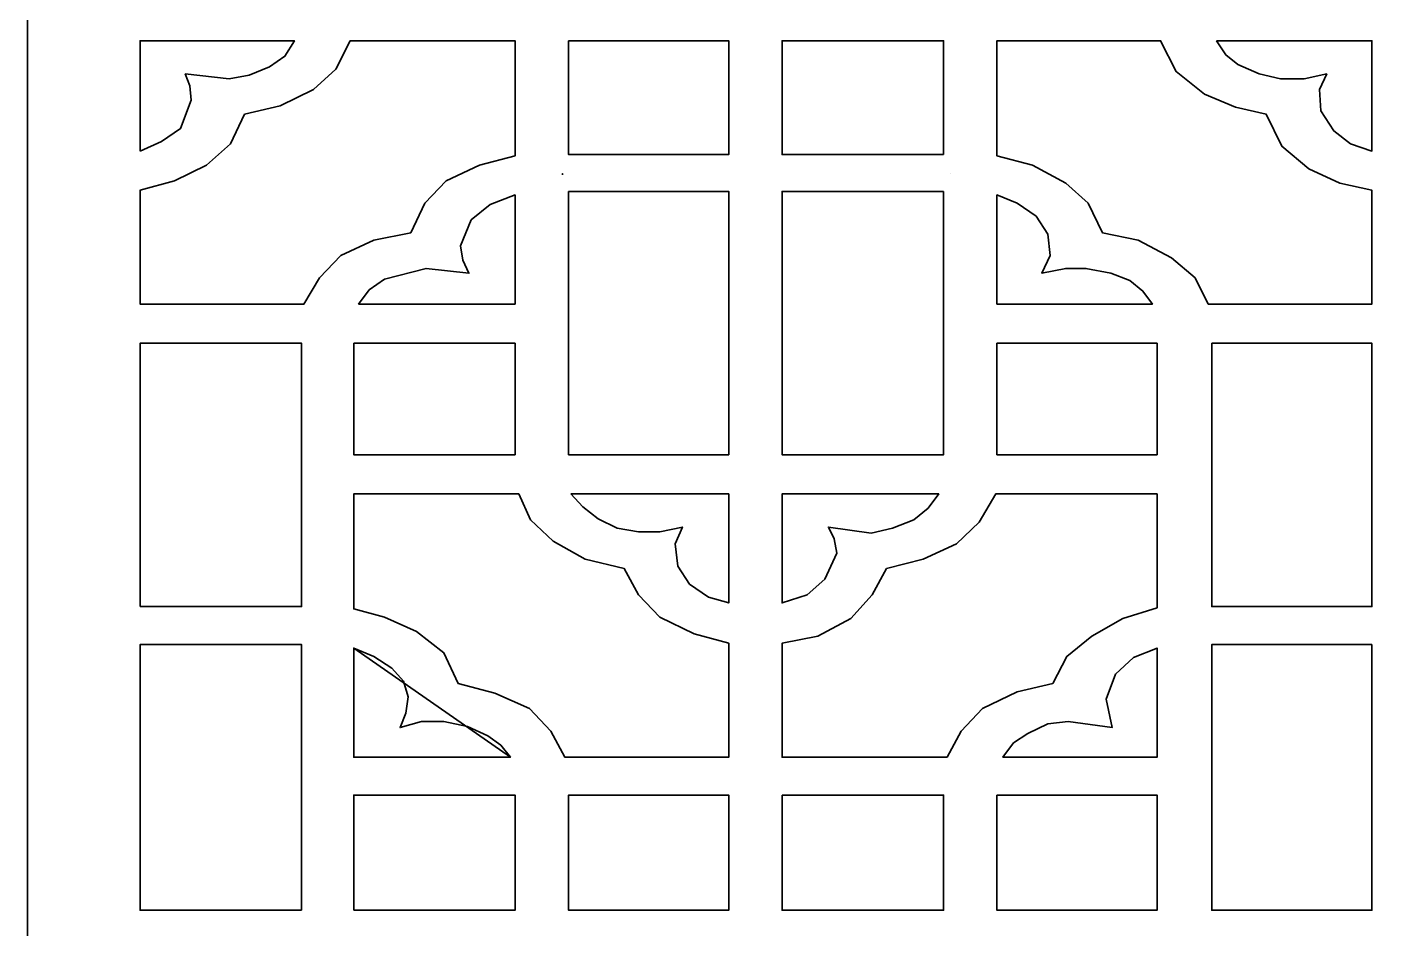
# Model space of a CAD drawing. Header units: centimetres. Extents: x -6.3 to 5.7, y -10.6 to 13.9.
# Drawn here: x -6.25 to -0.29, y 7.89 to 11.81 of the extents above; entities that cross this region are included whole.
import ezdxf

# ---------------------------------------------------------------- set-up
doc = ezdxf.new("R2010")
doc.units = ezdxf.units.CM
doc.header["$MEASUREMENT"] = 0
doc.layers.add('layer 1', color=7, linetype='Continuous')

msp = doc.modelspace()

# ---------------------------------------------------------------- linework, layer by layer
at = {"layer": 'layer 1', "color": 242, "lineweight": 35}
for points, knots in [([(-6.25119, 13.85675), (-6.25119, 13.85675), (5.66844, 13.85675), (5.66844, 13.85675), (5.66844, 13.85675), (5.66844, 13.85675), (5.66844, 1.93196), (5.66844, 1.93196), (5.66844, 1.93196), (5.66844, 1.93196), (-6.25119, 1.93196), (-6.25119, 1.93196), (-6.25119, 1.93196), (-6.25119, 1.93196), (-6.25119, 13.85675), (-6.25119, 13.85675)], [0, 0, 0, 0, 0.2, 0.2, 0.2, 0.2, 0.4, 0.4, 0.4, 0.4, 0.6, 0.6, 0.6, 0.6, 1, 1, 1, 1]), ([(-4.13134, 11.25207), (-4.13134, 11.25207), (-4.28608, 11.21081), (-4.28608, 11.21081), (-4.28608, 11.21081), (-4.28608, 11.21081), (-4.43049, 11.14376), (-4.43049, 11.14376), (-4.43049, 11.14376), (-4.43049, 11.14376), (-4.52333, 11.04576), (-4.52333, 11.04576), (-4.52333, 11.04576), (-4.52333, 11.04576), (-4.58523, 10.91681), (-4.58523, 10.91681), (-4.58523, 10.91681), (-4.58523, 10.91681), (-4.74512, 10.88587), (-4.74512, 10.88587), (-4.74512, 10.88587), (-4.74512, 10.88587), (-4.88954, 10.81882), (-4.88954, 10.81882), (-4.88954, 10.81882), (-4.88954, 10.81882), (-4.98238, 10.72082), (-4.98238, 10.72082), (-4.98238, 10.72082), (-4.98238, 10.72082), (-5.04943, 10.60735), (-5.04943, 10.60735), (-5.04943, 10.60735), (-5.04943, 10.60735), (-5.7612, 10.60735), (-5.7612, 10.60735), (-5.7612, 10.60735), (-5.7612, 10.60735), (-5.7612, 11.1025), (-5.7612, 11.1025), (-5.7612, 11.1025), (-5.7612, 11.1025), (-5.61163, 11.14376), (-5.61163, 11.14376), (-5.61163, 11.14376), (-5.61163, 11.14376), (-5.47237, 11.21081), (-5.47237, 11.21081), (-5.47237, 11.21081), (-5.47237, 11.21081), (-5.36921, 11.30365), (-5.36921, 11.30365), (-5.36921, 11.30365), (-5.36921, 11.30365), (-5.30732, 11.43259), (-5.30732, 11.43259), (-5.30732, 11.43259), (-5.30732, 11.43259), (-5.15258, 11.4687), (-5.15258, 11.4687), (-5.15258, 11.4687), (-5.15258, 11.4687), (-5.00816, 11.54091), (-5.00816, 11.54091), (-5.00816, 11.54091), (-5.00816, 11.54091), (-4.91017, 11.62859), (-4.91017, 11.62859), (-4.91017, 11.62859), (-4.91017, 11.62859), (-4.84827, 11.7524), (-4.84827, 11.7524), (-4.84827, 11.7524), (-4.84827, 11.7524), (-4.13134, 11.7524), (-4.13134, 11.7524), (-4.13134, 11.7524), (-4.13134, 11.7524), (-4.13134, 11.25207), (-4.13134, 11.25207)], [0, 0, 0, 0, 0.047619, 0.047619, 0.047619, 0.047619, 0.0952381, 0.0952381, 0.0952381, 0.0952381, 0.1428571, 0.1428571, 0.1428571, 0.1428571, 0.1904762, 0.1904762, 0.1904762, 0.1904762, 0.2380952, 0.2380952, 0.2380952, 0.2380952, 0.2857143, 0.2857143, 0.2857143, 0.2857143, 0.3333333, 0.3333333, 0.3333333, 0.3333333, 0.3809524, 0.3809524, 0.3809524, 0.3809524, 0.4285714, 0.4285714, 0.4285714, 0.4285714, 0.4761905, 0.4761905, 0.4761905, 0.4761905, 0.5238095, 0.5238095, 0.5238095, 0.5238095, 0.5714286, 0.5714286, 0.5714286, 0.5714286, 0.6190476, 0.6190476, 0.6190476, 0.6190476, 0.6666667, 0.6666667, 0.6666667, 0.6666667, 0.7142857, 0.7142857, 0.7142857, 0.7142857, 0.7619048, 0.7619048, 0.7619048, 0.7619048, 0.8095238, 0.8095238, 0.8095238, 0.8095238, 0.8571429, 0.8571429, 0.8571429, 0.8571429, 0.9047619, 0.9047619, 0.9047619, 0.9047619, 1, 1, 1, 1]), ([(-5.7612, 11.2727), (-5.7612, 11.2727), (-5.7612, 11.7524), (-5.7612, 11.7524), (-5.7612, 11.7524), (-5.7612, 11.7524), (-5.09069, 11.7524), (-5.09069, 11.7524), (-5.09069, 11.7524), (-5.09069, 11.7524), (-5.13195, 11.68532), (-5.13195, 11.68532), (-5.13195, 11.68532), (-5.13195, 11.68532), (-5.199, 11.6389), (-5.199, 11.6389), (-5.199, 11.6389), (-5.199, 11.6389), (-5.28668, 11.6028), (-5.28668, 11.6028), (-5.28668, 11.6028), (-5.28668, 11.6028), (-5.37437, 11.58733), (-5.37437, 11.58733), (-5.37437, 11.58733), (-5.37437, 11.58733), (-5.56521, 11.60796), (-5.56521, 11.60796), (-5.56521, 11.60796), (-5.56521, 11.60796), (-5.54457, 11.55638), (-5.54457, 11.55638), (-5.54457, 11.55638), (-5.54457, 11.55638), (-5.53942, 11.49449), (-5.53942, 11.49449), (-5.53942, 11.49449), (-5.53942, 11.49449), (-5.58584, 11.3707), (-5.58584, 11.3707), (-5.58584, 11.3707), (-5.58584, 11.3707), (-5.66836, 11.31396), (-5.66836, 11.31396), (-5.66836, 11.31396), (-5.66836, 11.31396), (-5.7612, 11.2727), (-5.7612, 11.2727)], [0, 0, 0, 0, 0.0769231, 0.0769231, 0.0769231, 0.0769231, 0.1538462, 0.1538462, 0.1538462, 0.1538462, 0.2307692, 0.2307692, 0.2307692, 0.2307692, 0.3076923, 0.3076923, 0.3076923, 0.3076923, 0.3846154, 0.3846154, 0.3846154, 0.3846154, 0.4615385, 0.4615385, 0.4615385, 0.4615385, 0.5384615, 0.5384615, 0.5384615, 0.5384615, 0.6153846, 0.6153846, 0.6153846, 0.6153846, 0.6923077, 0.6923077, 0.6923077, 0.6923077, 0.7692308, 0.7692308, 0.7692308, 0.7692308, 0.8461538, 0.8461538, 0.8461538, 0.8461538, 1, 1, 1, 1]), ([(-4.13134, 11.7524), (-4.13134, 11.7524), (-4.13134, 11.25207), (-4.13134, 11.25207), (-4.13134, 11.25207), (-4.13134, 11.25207), (-4.13134, 11.7524), (-4.13134, 11.7524)], [0, 0, 0, 0, 0.3333333, 0.3333333, 0.3333333, 0.3333333, 1, 1, 1, 1]), ([(-3.89924, 11.7524), (-3.89924, 11.7524), (-3.20294, 11.7524), (-3.20294, 11.7524), (-3.20294, 11.7524), (-3.20294, 11.7524), (-3.20294, 11.25723), (-3.20294, 11.25723), (-3.20294, 11.25723), (-3.20294, 11.25723), (-3.89924, 11.25723), (-3.89924, 11.25723), (-3.89924, 11.25723), (-3.89924, 11.25723), (-3.89924, 11.7524), (-3.89924, 11.7524)], [0, 0, 0, 0, 0.2, 0.2, 0.2, 0.2, 0.4, 0.4, 0.4, 0.4, 0.6, 0.6, 0.6, 0.6, 1, 1, 1, 1]), ([(-2.26938, 11.25723), (-2.26938, 11.25723), (-2.97084, 11.25723), (-2.97084, 11.25723), (-2.97084, 11.25723), (-2.97084, 11.25723), (-2.97084, 11.7524), (-2.97084, 11.7524), (-2.97084, 11.7524), (-2.97084, 11.7524), (-2.26938, 11.7524), (-2.26938, 11.7524), (-2.26938, 11.7524), (-2.26938, 11.7524), (-2.26938, 11.25723), (-2.26938, 11.25723)], [0, 0, 0, 0, 0.2, 0.2, 0.2, 0.2, 0.4, 0.4, 0.4, 0.4, 0.6, 0.6, 0.6, 0.6, 1, 1, 1, 1]), ([(-1.1192, 10.60735), (-1.1192, 10.60735), (-1.17593, 10.72082), (-1.17593, 10.72082), (-1.17593, 10.72082), (-1.17593, 10.72082), (-1.27909, 10.8085), (-1.27909, 10.8085), (-1.27909, 10.8085), (-1.27909, 10.8085), (-1.42351, 10.88587), (-1.42351, 10.88587), (-1.42351, 10.88587), (-1.42351, 10.88587), (-1.57824, 10.91681), (-1.57824, 10.91681), (-1.57824, 10.91681), (-1.57824, 10.91681), (-1.64013, 11.04576), (-1.64013, 11.04576), (-1.64013, 11.04576), (-1.64013, 11.04576), (-1.73813, 11.13344), (-1.73813, 11.13344), (-1.73813, 11.13344), (-1.73813, 11.13344), (-1.88255, 11.21081), (-1.88255, 11.21081), (-1.88255, 11.21081), (-1.88255, 11.21081), (-2.03728, 11.25207), (-2.03728, 11.25207), (-2.03728, 11.25207), (-2.03728, 11.25207), (-2.03728, 11.7524), (-2.03728, 11.7524), (-2.03728, 11.7524), (-2.03728, 11.7524), (-1.32551, 11.7524), (-1.32551, 11.7524), (-1.32551, 11.7524), (-1.32551, 11.7524), (-1.25846, 11.61827), (-1.25846, 11.61827), (-1.25846, 11.61827), (-1.25846, 11.61827), (-1.13467, 11.52028), (-1.13467, 11.52028), (-1.13467, 11.52028), (-1.13467, 11.52028), (-1.00057, 11.46354), (-1.00057, 11.46354), (-1.00057, 11.46354), (-1.00057, 11.46354), (-0.86647, 11.43259), (-0.86647, 11.43259), (-0.86647, 11.43259), (-0.86647, 11.43259), (-0.79942, 11.29333), (-0.79942, 11.29333), (-0.79942, 11.29333), (-0.79942, 11.29333), (-0.68079, 11.19534), (-0.68079, 11.19534), (-0.68079, 11.19534), (-0.68079, 11.19534), (-0.54668, 11.13344), (-0.54668, 11.13344), (-0.54668, 11.13344), (-0.54668, 11.13344), (-0.40742, 11.1025), (-0.40742, 11.1025), (-0.40742, 11.1025), (-0.40742, 11.1025), (-0.40742, 10.60735), (-0.40742, 10.60735), (-0.40742, 10.60735), (-0.40742, 10.60735), (-1.1192, 10.60735), (-1.1192, 10.60735)], [0, 0, 0, 0, 0.047619, 0.047619, 0.047619, 0.047619, 0.0952381, 0.0952381, 0.0952381, 0.0952381, 0.1428571, 0.1428571, 0.1428571, 0.1428571, 0.1904762, 0.1904762, 0.1904762, 0.1904762, 0.2380952, 0.2380952, 0.2380952, 0.2380952, 0.2857143, 0.2857143, 0.2857143, 0.2857143, 0.3333333, 0.3333333, 0.3333333, 0.3333333, 0.3809524, 0.3809524, 0.3809524, 0.3809524, 0.4285714, 0.4285714, 0.4285714, 0.4285714, 0.4761905, 0.4761905, 0.4761905, 0.4761905, 0.5238095, 0.5238095, 0.5238095, 0.5238095, 0.5714286, 0.5714286, 0.5714286, 0.5714286, 0.6190476, 0.6190476, 0.6190476, 0.6190476, 0.6666667, 0.6666667, 0.6666667, 0.6666667, 0.7142857, 0.7142857, 0.7142857, 0.7142857, 0.7619048, 0.7619048, 0.7619048, 0.7619048, 0.8095238, 0.8095238, 0.8095238, 0.8095238, 0.8571429, 0.8571429, 0.8571429, 0.8571429, 0.9047619, 0.9047619, 0.9047619, 0.9047619, 1, 1, 1, 1]), ([(-1.08309, 11.7524), (-1.08309, 11.7524), (-1.04183, 11.69048), (-1.04183, 11.69048), (-1.04183, 11.69048), (-1.04183, 11.69048), (-0.99025, 11.64922), (-0.99025, 11.64922), (-0.99025, 11.64922), (-0.99025, 11.64922), (-0.89741, 11.60796), (-0.89741, 11.60796), (-0.89741, 11.60796), (-0.89741, 11.60796), (-0.80457, 11.58733), (-0.80457, 11.58733), (-0.80457, 11.58733), (-0.80457, 11.58733), (-0.70142, 11.58733), (-0.70142, 11.58733), (-0.70142, 11.58733), (-0.70142, 11.58733), (-0.60342, 11.60796), (-0.60342, 11.60796), (-0.60342, 11.60796), (-0.60342, 11.60796), (-0.63437, 11.54091), (-0.63437, 11.54091), (-0.63437, 11.54091), (-0.63437, 11.54091), (-0.62921, 11.44807), (-0.62921, 11.44807), (-0.62921, 11.44807), (-0.62921, 11.44807), (-0.57247, 11.36038), (-0.57247, 11.36038), (-0.57247, 11.36038), (-0.57247, 11.36038), (-0.50026, 11.30365), (-0.50026, 11.30365), (-0.50026, 11.30365), (-0.50026, 11.30365), (-0.40742, 11.2727), (-0.40742, 11.2727), (-0.40742, 11.2727), (-0.40742, 11.2727), (-0.40742, 11.7524), (-0.40742, 11.7524), (-0.40742, 11.7524), (-0.40742, 11.7524), (-1.08309, 11.7524), (-1.08309, 11.7524)], [0, 0, 0, 0, 0.0714286, 0.0714286, 0.0714286, 0.0714286, 0.1428571, 0.1428571, 0.1428571, 0.1428571, 0.2142857, 0.2142857, 0.2142857, 0.2142857, 0.2857143, 0.2857143, 0.2857143, 0.2857143, 0.3571429, 0.3571429, 0.3571429, 0.3571429, 0.4285714, 0.4285714, 0.4285714, 0.4285714, 0.5, 0.5, 0.5, 0.5, 0.5714286, 0.5714286, 0.5714286, 0.5714286, 0.6428571, 0.6428571, 0.6428571, 0.6428571, 0.7142857, 0.7142857, 0.7142857, 0.7142857, 0.7857143, 0.7857143, 0.7857143, 0.7857143, 0.8571429, 0.8571429, 0.8571429, 0.8571429, 1, 1, 1, 1]), ([(-3.92503, 11.16955), (-3.92503, 11.16955), (-3.92503, 11.1747), (-3.92503, 11.1747), (-3.92503, 11.1747), (-3.92503, 11.1747), (-3.92503, 11.16955), (-3.92503, 11.16955)], [0, 0, 0, 0, 0.3333333, 0.3333333, 0.3333333, 0.3333333, 1, 1, 1, 1]), ([(-2.23844, 11.1747), (-2.23844, 11.1747), (-2.23844, 11.1747), (-2.23844, 11.1747), (-2.23844, 11.1747), (-2.23844, 11.1747), (-2.23844, 11.1747), (-2.23844, 11.1747)], [0, 0, 0, 0, 0.3333333, 0.3333333, 0.3333333, 0.3333333, 1, 1, 1, 1]), ([(-3.89924, 11.09734), (-3.89924, 11.09734), (-3.20294, 11.09734), (-3.20294, 11.09734), (-3.20294, 11.09734), (-3.20294, 11.09734), (-3.20294, 9.95231), (-3.20294, 9.95231), (-3.20294, 9.95231), (-3.20294, 9.95231), (-3.89924, 9.95231), (-3.89924, 9.95231), (-3.89924, 9.95231), (-3.89924, 9.95231), (-3.89924, 11.09734), (-3.89924, 11.09734)], [0, 0, 0, 0, 0.2, 0.2, 0.2, 0.2, 0.4, 0.4, 0.4, 0.4, 0.6, 0.6, 0.6, 0.6, 1, 1, 1, 1]), ([(-2.26938, 11.09734), (-2.26938, 11.09734), (-2.26938, 9.95231), (-2.26938, 9.95231), (-2.26938, 9.95231), (-2.26938, 9.95231), (-2.97084, 9.95231), (-2.97084, 9.95231), (-2.97084, 9.95231), (-2.97084, 9.95231), (-2.97084, 11.09734), (-2.97084, 11.09734), (-2.97084, 11.09734), (-2.97084, 11.09734), (-2.26938, 11.09734), (-2.26938, 11.09734)], [0, 0, 0, 0, 0.2, 0.2, 0.2, 0.2, 0.4, 0.4, 0.4, 0.4, 0.6, 0.6, 0.6, 0.6, 1, 1, 1, 1]), ([(-4.81217, 10.60735), (-4.81217, 10.60735), (-4.13134, 10.60735), (-4.13134, 10.60735), (-4.13134, 10.60735), (-4.13134, 10.60735), (-4.13134, 11.08186), (-4.13134, 11.08186), (-4.13134, 11.08186), (-4.13134, 11.08186), (-4.23966, 11.0406), (-4.23966, 11.0406), (-4.23966, 11.0406), (-4.23966, 11.0406), (-4.32218, 10.97355), (-4.32218, 10.97355), (-4.32218, 10.97355), (-4.32218, 10.97355), (-4.3686, 10.86008), (-4.3686, 10.86008), (-4.3686, 10.86008), (-4.3686, 10.86008), (-4.35828, 10.79819), (-4.35828, 10.79819), (-4.35828, 10.79819), (-4.35828, 10.79819), (-4.3325, 10.74145), (-4.3325, 10.74145), (-4.3325, 10.74145), (-4.3325, 10.74145), (-4.51818, 10.76208), (-4.51818, 10.76208), (-4.51818, 10.76208), (-4.51818, 10.76208), (-4.6987, 10.71566), (-4.6987, 10.71566), (-4.6987, 10.71566), (-4.6987, 10.71566), (-4.76575, 10.66924), (-4.76575, 10.66924), (-4.76575, 10.66924), (-4.76575, 10.66924), (-4.81217, 10.60735), (-4.81217, 10.60735)], [0, 0, 0, 0, 0.0833333, 0.0833333, 0.0833333, 0.0833333, 0.1666667, 0.1666667, 0.1666667, 0.1666667, 0.25, 0.25, 0.25, 0.25, 0.3333333, 0.3333333, 0.3333333, 0.3333333, 0.4166667, 0.4166667, 0.4166667, 0.4166667, 0.5, 0.5, 0.5, 0.5, 0.5833333, 0.5833333, 0.5833333, 0.5833333, 0.6666667, 0.6666667, 0.6666667, 0.6666667, 0.75, 0.75, 0.75, 0.75, 0.8333333, 0.8333333, 0.8333333, 0.8333333, 1, 1, 1, 1]), ([(-2.03728, 11.08186), (-2.03728, 11.08186), (-1.9496, 11.04576), (-1.9496, 11.04576), (-1.9496, 11.04576), (-1.9496, 11.04576), (-1.86708, 10.98902), (-1.86708, 10.98902), (-1.86708, 10.98902), (-1.86708, 10.98902), (-1.8155, 10.91166), (-1.8155, 10.91166), (-1.8155, 10.91166), (-1.8155, 10.91166), (-1.80518, 10.81882), (-1.80518, 10.81882), (-1.80518, 10.81882), (-1.80518, 10.81882), (-1.84129, 10.74145), (-1.84129, 10.74145), (-1.84129, 10.74145), (-1.84129, 10.74145), (-1.73813, 10.76208), (-1.73813, 10.76208), (-1.73813, 10.76208), (-1.73813, 10.76208), (-1.65045, 10.76208), (-1.65045, 10.76208), (-1.65045, 10.76208), (-1.65045, 10.76208), (-1.54214, 10.74145), (-1.54214, 10.74145), (-1.54214, 10.74145), (-1.54214, 10.74145), (-1.45961, 10.7105), (-1.45961, 10.7105), (-1.45961, 10.7105), (-1.45961, 10.7105), (-1.40288, 10.66408), (-1.40288, 10.66408), (-1.40288, 10.66408), (-1.40288, 10.66408), (-1.36161, 10.60735), (-1.36161, 10.60735), (-1.36161, 10.60735), (-1.36161, 10.60735), (-2.03728, 10.60735), (-2.03728, 10.60735), (-2.03728, 10.60735), (-2.03728, 10.60735), (-2.03728, 11.08186), (-2.03728, 11.08186)], [0, 0, 0, 0, 0.0714286, 0.0714286, 0.0714286, 0.0714286, 0.1428571, 0.1428571, 0.1428571, 0.1428571, 0.2142857, 0.2142857, 0.2142857, 0.2142857, 0.2857143, 0.2857143, 0.2857143, 0.2857143, 0.3571429, 0.3571429, 0.3571429, 0.3571429, 0.4285714, 0.4285714, 0.4285714, 0.4285714, 0.5, 0.5, 0.5, 0.5, 0.5714286, 0.5714286, 0.5714286, 0.5714286, 0.6428571, 0.6428571, 0.6428571, 0.6428571, 0.7142857, 0.7142857, 0.7142857, 0.7142857, 0.7857143, 0.7857143, 0.7857143, 0.7857143, 0.8571429, 0.8571429, 0.8571429, 0.8571429, 1, 1, 1, 1]), ([(-2.03728, 10.60735), (-2.03728, 10.60735), (-2.03728, 11.08186), (-2.03728, 11.08186), (-2.03728, 11.08186), (-2.03728, 11.08186), (-2.03728, 10.60735), (-2.03728, 10.60735)], [0, 0, 0, 0, 0.3333333, 0.3333333, 0.3333333, 0.3333333, 1, 1, 1, 1]), ([(-5.7612, 9.29211), (-5.7612, 9.29211), (-5.7612, 9.86463), (-5.7612, 9.86463), (-5.7612, 9.86463), (-5.7612, 9.86463), (-5.7612, 10.43714), (-5.7612, 10.43714), (-5.7612, 10.43714), (-5.7612, 10.43714), (-5.05974, 10.43714), (-5.05974, 10.43714), (-5.05974, 10.43714), (-5.05974, 10.43714), (-5.05974, 9.29211), (-5.05974, 9.29211), (-5.05974, 9.29211), (-5.05974, 9.29211), (-5.7612, 9.29211), (-5.7612, 9.29211)], [0, 0, 0, 0, 0.1666667, 0.1666667, 0.1666667, 0.1666667, 0.3333333, 0.3333333, 0.3333333, 0.3333333, 0.5, 0.5, 0.5, 0.5, 0.6666667, 0.6666667, 0.6666667, 0.6666667, 1, 1, 1, 1]), ([(-4.8328, 10.43714), (-4.8328, 10.43714), (-4.13134, 10.43714), (-4.13134, 10.43714), (-4.13134, 10.43714), (-4.13134, 10.43714), (-4.13134, 9.95231), (-4.13134, 9.95231), (-4.13134, 9.95231), (-4.13134, 9.95231), (-4.8328, 9.95231), (-4.8328, 9.95231), (-4.8328, 9.95231), (-4.8328, 9.95231), (-4.8328, 10.43714), (-4.8328, 10.43714)], [0, 0, 0, 0, 0.2, 0.2, 0.2, 0.2, 0.4, 0.4, 0.4, 0.4, 0.6, 0.6, 0.6, 0.6, 1, 1, 1, 1]), ([(-1.34098, 10.43714), (-1.34098, 10.43714), (-1.34098, 9.95231), (-1.34098, 9.95231), (-1.34098, 9.95231), (-1.34098, 9.95231), (-2.03728, 9.95231), (-2.03728, 9.95231), (-2.03728, 9.95231), (-2.03728, 9.95231), (-2.03728, 10.43714), (-2.03728, 10.43714), (-2.03728, 10.43714), (-2.03728, 10.43714), (-1.34098, 10.43714), (-1.34098, 10.43714)], [0, 0, 0, 0, 0.2, 0.2, 0.2, 0.2, 0.4, 0.4, 0.4, 0.4, 0.6, 0.6, 0.6, 0.6, 1, 1, 1, 1]), ([(-1.10372, 10.43714), (-1.10372, 10.43714), (-0.40742, 10.43714), (-0.40742, 10.43714), (-0.40742, 10.43714), (-0.40742, 10.43714), (-0.40742, 9.29211), (-0.40742, 9.29211), (-0.40742, 9.29211), (-0.40742, 9.29211), (-1.10372, 9.29211), (-1.10372, 9.29211), (-1.10372, 9.29211), (-1.10372, 9.29211), (-1.10372, 10.43714), (-1.10372, 10.43714)], [0, 0, 0, 0, 0.2, 0.2, 0.2, 0.2, 0.4, 0.4, 0.4, 0.4, 0.6, 0.6, 0.6, 0.6, 1, 1, 1, 1]), ([(-3.91472, 8.63708), (-3.91472, 8.63708), (-3.97661, 8.75055), (-3.97661, 8.75055), (-3.97661, 8.75055), (-3.97661, 8.75055), (-4.06945, 8.84854), (-4.06945, 8.84854), (-4.06945, 8.84854), (-4.06945, 8.84854), (-4.21902, 8.9156), (-4.21902, 8.9156), (-4.21902, 8.9156), (-4.21902, 8.9156), (-4.37892, 8.95686), (-4.37892, 8.95686), (-4.37892, 8.95686), (-4.37892, 8.95686), (-4.44081, 9.09096), (-4.44081, 9.09096), (-4.44081, 9.09096), (-4.44081, 9.09096), (-4.55944, 9.1838), (-4.55944, 9.1838), (-4.55944, 9.1838), (-4.55944, 9.1838), (-4.6987, 9.24569), (-4.6987, 9.24569), (-4.6987, 9.24569), (-4.6987, 9.24569), (-4.8328, 9.2818), (-4.8328, 9.2818), (-4.8328, 9.2818), (-4.8328, 9.2818), (-4.8328, 9.7821), (-4.8328, 9.7821), (-4.8328, 9.7821), (-4.8328, 9.7821), (-4.11587, 9.7821), (-4.11587, 9.7821), (-4.11587, 9.7821), (-4.11587, 9.7821), (-4.06429, 9.66863), (-4.06429, 9.66863), (-4.06429, 9.66863), (-4.06429, 9.66863), (-3.96629, 9.57579), (-3.96629, 9.57579), (-3.96629, 9.57579), (-3.96629, 9.57579), (-3.82703, 9.49843), (-3.82703, 9.49843), (-3.82703, 9.49843), (-3.82703, 9.49843), (-3.65683, 9.45716), (-3.65683, 9.45716), (-3.65683, 9.45716), (-3.65683, 9.45716), (-3.59493, 9.34369), (-3.59493, 9.34369), (-3.59493, 9.34369), (-3.59493, 9.34369), (-3.50209, 9.24569), (-3.50209, 9.24569), (-3.50209, 9.24569), (-3.50209, 9.24569), (-3.35252, 9.17348), (-3.35252, 9.17348), (-3.35252, 9.17348), (-3.35252, 9.17348), (-3.20294, 9.13222), (-3.20294, 9.13222), (-3.20294, 9.13222), (-3.20294, 9.13222), (-3.20294, 8.63708), (-3.20294, 8.63708), (-3.20294, 8.63708), (-3.20294, 8.63708), (-3.91472, 8.63708), (-3.91472, 8.63708)], [0, 0, 0, 0, 0.047619, 0.047619, 0.047619, 0.047619, 0.0952381, 0.0952381, 0.0952381, 0.0952381, 0.1428571, 0.1428571, 0.1428571, 0.1428571, 0.1904762, 0.1904762, 0.1904762, 0.1904762, 0.2380952, 0.2380952, 0.2380952, 0.2380952, 0.2857143, 0.2857143, 0.2857143, 0.2857143, 0.3333333, 0.3333333, 0.3333333, 0.3333333, 0.3809524, 0.3809524, 0.3809524, 0.3809524, 0.4285714, 0.4285714, 0.4285714, 0.4285714, 0.4761905, 0.4761905, 0.4761905, 0.4761905, 0.5238095, 0.5238095, 0.5238095, 0.5238095, 0.5714286, 0.5714286, 0.5714286, 0.5714286, 0.6190476, 0.6190476, 0.6190476, 0.6190476, 0.6666667, 0.6666667, 0.6666667, 0.6666667, 0.7142857, 0.7142857, 0.7142857, 0.7142857, 0.7619048, 0.7619048, 0.7619048, 0.7619048, 0.8095238, 0.8095238, 0.8095238, 0.8095238, 0.8571429, 0.8571429, 0.8571429, 0.8571429, 0.9047619, 0.9047619, 0.9047619, 0.9047619, 1, 1, 1, 1]), ([(-3.88893, 9.7821), (-3.88893, 9.7821), (-3.20294, 9.7821), (-3.20294, 9.7821), (-3.20294, 9.7821), (-3.20294, 9.7821), (-3.20294, 9.30759), (-3.20294, 9.30759), (-3.20294, 9.30759), (-3.20294, 9.30759), (-3.29062, 9.33338), (-3.29062, 9.33338), (-3.29062, 9.33338), (-3.29062, 9.33338), (-3.37315, 9.39011), (-3.37315, 9.39011), (-3.37315, 9.39011), (-3.37315, 9.39011), (-3.42473, 9.46748), (-3.42473, 9.46748), (-3.42473, 9.46748), (-3.42473, 9.46748), (-3.43504, 9.56548), (-3.43504, 9.56548), (-3.43504, 9.56548), (-3.43504, 9.56548), (-3.40409, 9.63769), (-3.40409, 9.63769), (-3.40409, 9.63769), (-3.40409, 9.63769), (-3.50209, 9.61705), (-3.50209, 9.61705), (-3.50209, 9.61705), (-3.50209, 9.61705), (-3.59493, 9.61705), (-3.59493, 9.61705), (-3.59493, 9.61705), (-3.59493, 9.61705), (-3.68777, 9.63253), (-3.68777, 9.63253), (-3.68777, 9.63253), (-3.68777, 9.63253), (-3.7703, 9.67379), (-3.7703, 9.67379), (-3.7703, 9.67379), (-3.7703, 9.67379), (-3.83735, 9.72537), (-3.83735, 9.72537), (-3.83735, 9.72537), (-3.83735, 9.72537), (-3.88893, 9.7821), (-3.88893, 9.7821)], [0, 0, 0, 0, 0.0714286, 0.0714286, 0.0714286, 0.0714286, 0.1428571, 0.1428571, 0.1428571, 0.1428571, 0.2142857, 0.2142857, 0.2142857, 0.2142857, 0.2857143, 0.2857143, 0.2857143, 0.2857143, 0.3571429, 0.3571429, 0.3571429, 0.3571429, 0.4285714, 0.4285714, 0.4285714, 0.4285714, 0.5, 0.5, 0.5, 0.5, 0.5714286, 0.5714286, 0.5714286, 0.5714286, 0.6428571, 0.6428571, 0.6428571, 0.6428571, 0.7142857, 0.7142857, 0.7142857, 0.7142857, 0.7857143, 0.7857143, 0.7857143, 0.7857143, 0.8571429, 0.8571429, 0.8571429, 0.8571429, 1, 1, 1, 1]), ([(-1.34098, 9.28696), (-1.34098, 9.28696), (-1.49056, 9.24054), (-1.49056, 9.24054), (-1.49056, 9.24054), (-1.49056, 9.24054), (-1.62466, 9.16317), (-1.62466, 9.16317), (-1.62466, 9.16317), (-1.62466, 9.16317), (-1.73297, 9.07549), (-1.73297, 9.07549), (-1.73297, 9.07549), (-1.73297, 9.07549), (-1.79487, 8.95686), (-1.79487, 8.95686), (-1.79487, 8.95686), (-1.79487, 8.95686), (-1.9496, 8.92075), (-1.9496, 8.92075), (-1.9496, 8.92075), (-1.9496, 8.92075), (-2.09918, 8.84854), (-2.09918, 8.84854), (-2.09918, 8.84854), (-2.09918, 8.84854), (-2.19202, 8.75055), (-2.19202, 8.75055), (-2.19202, 8.75055), (-2.19202, 8.75055), (-2.25391, 8.63708), (-2.25391, 8.63708), (-2.25391, 8.63708), (-2.25391, 8.63708), (-2.97084, 8.63708), (-2.97084, 8.63708), (-2.97084, 8.63708), (-2.97084, 8.63708), (-2.97084, 9.13222), (-2.97084, 9.13222), (-2.97084, 9.13222), (-2.97084, 9.13222), (-2.81611, 9.16317), (-2.81611, 9.16317), (-2.81611, 9.16317), (-2.81611, 9.16317), (-2.67169, 9.24054), (-2.67169, 9.24054), (-2.67169, 9.24054), (-2.67169, 9.24054), (-2.57885, 9.34369), (-2.57885, 9.34369), (-2.57885, 9.34369), (-2.57885, 9.34369), (-2.51696, 9.45716), (-2.51696, 9.45716), (-2.51696, 9.45716), (-2.51696, 9.45716), (-2.35707, 9.49843), (-2.35707, 9.49843), (-2.35707, 9.49843), (-2.35707, 9.49843), (-2.21265, 9.56548), (-2.21265, 9.56548), (-2.21265, 9.56548), (-2.21265, 9.56548), (-2.11465, 9.65832), (-2.11465, 9.65832), (-2.11465, 9.65832), (-2.11465, 9.65832), (-2.04244, 9.7821), (-2.04244, 9.7821), (-2.04244, 9.7821), (-2.04244, 9.7821), (-1.34098, 9.7821), (-1.34098, 9.7821), (-1.34098, 9.7821), (-1.34098, 9.7821), (-1.34098, 9.52937), (-1.34098, 9.52937), (-1.34098, 9.52937), (-1.34098, 9.52937), (-1.34098, 9.28696), (-1.34098, 9.28696)], [0, 0, 0, 0, 0.0454545, 0.0454545, 0.0454545, 0.0454545, 0.0909091, 0.0909091, 0.0909091, 0.0909091, 0.1363636, 0.1363636, 0.1363636, 0.1363636, 0.1818182, 0.1818182, 0.1818182, 0.1818182, 0.2272727, 0.2272727, 0.2272727, 0.2272727, 0.2727273, 0.2727273, 0.2727273, 0.2727273, 0.3181818, 0.3181818, 0.3181818, 0.3181818, 0.3636364, 0.3636364, 0.3636364, 0.3636364, 0.4090909, 0.4090909, 0.4090909, 0.4090909, 0.4545455, 0.4545455, 0.4545455, 0.4545455, 0.5, 0.5, 0.5, 0.5, 0.5454545, 0.5454545, 0.5454545, 0.5454545, 0.5909091, 0.5909091, 0.5909091, 0.5909091, 0.6363636, 0.6363636, 0.6363636, 0.6363636, 0.6818182, 0.6818182, 0.6818182, 0.6818182, 0.7272727, 0.7272727, 0.7272727, 0.7272727, 0.7727273, 0.7727273, 0.7727273, 0.7727273, 0.8181818, 0.8181818, 0.8181818, 0.8181818, 0.8636364, 0.8636364, 0.8636364, 0.8636364, 0.9090909, 0.9090909, 0.9090909, 0.9090909, 1, 1, 1, 1]), ([(-2.97084, 9.30759), (-2.97084, 9.30759), (-2.86253, 9.34369), (-2.86253, 9.34369), (-2.86253, 9.34369), (-2.86253, 9.34369), (-2.78516, 9.41074), (-2.78516, 9.41074), (-2.78516, 9.41074), (-2.78516, 9.41074), (-2.73358, 9.52421), (-2.73358, 9.52421), (-2.73358, 9.52421), (-2.73358, 9.52421), (-2.7439, 9.58611), (-2.7439, 9.58611), (-2.7439, 9.58611), (-2.7439, 9.58611), (-2.76969, 9.63769), (-2.76969, 9.63769), (-2.76969, 9.63769), (-2.76969, 9.63769), (-2.58401, 9.6119), (-2.58401, 9.6119), (-2.58401, 9.6119), (-2.58401, 9.6119), (-2.49117, 9.63253), (-2.49117, 9.63253), (-2.49117, 9.63253), (-2.49117, 9.63253), (-2.39833, 9.66863), (-2.39833, 9.66863), (-2.39833, 9.66863), (-2.39833, 9.66863), (-2.33643, 9.72021), (-2.33643, 9.72021), (-2.33643, 9.72021), (-2.33643, 9.72021), (-2.29001, 9.7821), (-2.29001, 9.7821), (-2.29001, 9.7821), (-2.29001, 9.7821), (-2.97084, 9.7821), (-2.97084, 9.7821), (-2.97084, 9.7821), (-2.97084, 9.7821), (-2.97084, 9.30759), (-2.97084, 9.30759), (-2.97084, 9.30759), (-2.97084, 9.30759), (-2.97084, 9.7821), (-2.97084, 9.7821), (-2.97084, 9.7821), (-2.97084, 9.7821), (-2.97084, 9.30759), (-2.97084, 9.30759)], [0, 0, 0, 0, 0.0666667, 0.0666667, 0.0666667, 0.0666667, 0.1333333, 0.1333333, 0.1333333, 0.1333333, 0.2, 0.2, 0.2, 0.2, 0.2666667, 0.2666667, 0.2666667, 0.2666667, 0.3333333, 0.3333333, 0.3333333, 0.3333333, 0.4, 0.4, 0.4, 0.4, 0.4666667, 0.4666667, 0.4666667, 0.4666667, 0.5333333, 0.5333333, 0.5333333, 0.5333333, 0.6, 0.6, 0.6, 0.6, 0.6666667, 0.6666667, 0.6666667, 0.6666667, 0.7333333, 0.7333333, 0.7333333, 0.7333333, 0.8, 0.8, 0.8, 0.8, 0.8666667, 0.8666667, 0.8666667, 0.8666667, 1, 1, 1, 1]), ([(-1.34098, 9.52937), (-1.34098, 9.52937), (-1.34098, 9.28696), (-1.34098, 9.28696), (-1.34098, 9.28696), (-1.34098, 9.28696), (-1.34098, 9.52937), (-1.34098, 9.52937)], [0, 0, 0, 0, 0.3333333, 0.3333333, 0.3333333, 0.3333333, 1, 1, 1, 1]), ([(-5.05974, 7.97172), (-5.05974, 7.97172), (-5.7612, 7.97172), (-5.7612, 7.97172), (-5.7612, 7.97172), (-5.7612, 7.97172), (-5.7612, 8.55455), (-5.7612, 8.55455), (-5.7612, 8.55455), (-5.7612, 8.55455), (-5.7612, 9.12706), (-5.7612, 9.12706), (-5.7612, 9.12706), (-5.7612, 9.12706), (-5.05974, 9.12706), (-5.05974, 9.12706), (-5.05974, 9.12706), (-5.05974, 9.12706), (-5.05974, 7.97172), (-5.05974, 7.97172)], [0, 0, 0, 0, 0.1666667, 0.1666667, 0.1666667, 0.1666667, 0.3333333, 0.3333333, 0.3333333, 0.3333333, 0.5, 0.5, 0.5, 0.5, 0.6666667, 0.6666667, 0.6666667, 0.6666667, 1, 1, 1, 1]), ([(-0.40742, 9.12706), (-0.40742, 9.12706), (-0.40742, 7.97172), (-0.40742, 7.97172), (-0.40742, 7.97172), (-0.40742, 7.97172), (-1.10372, 7.97172), (-1.10372, 7.97172), (-1.10372, 7.97172), (-1.10372, 7.97172), (-1.10372, 9.12706), (-1.10372, 9.12706), (-1.10372, 9.12706), (-1.10372, 9.12706), (-0.40742, 9.12706), (-0.40742, 9.12706)], [0, 0, 0, 0, 0.2, 0.2, 0.2, 0.2, 0.4, 0.4, 0.4, 0.4, 0.6, 0.6, 0.6, 0.6, 1, 1, 1, 1]), ([(-4.15197, 8.63708), (-4.15197, 8.63708), (-4.8328, 8.63708), (-4.8328, 8.63708), (-4.8328, 8.63708), (-4.8328, 8.63708), (-4.8328, 9.11159), (-4.8328, 9.11159), (-4.8328, 9.11159), (-4.8328, 9.11159), (-4.15197, 8.63708), (-4.15197, 8.63708)], [0, 0, 0, 0, 0.25, 0.25, 0.25, 0.25, 0.5, 0.5, 0.5, 0.5, 1, 1, 1, 1]), ([(-4.8328, 9.11159), (-4.8328, 9.11159), (-4.74512, 9.07549), (-4.74512, 9.07549), (-4.74512, 9.07549), (-4.74512, 9.07549), (-4.66775, 9.02391), (-4.66775, 9.02391), (-4.66775, 9.02391), (-4.66775, 9.02391), (-4.61617, 8.96717), (-4.61617, 8.96717), (-4.61617, 8.96717), (-4.61617, 8.96717), (-4.59554, 8.90012), (-4.59554, 8.90012), (-4.59554, 8.90012), (-4.59554, 8.90012), (-4.60586, 8.82791), (-4.60586, 8.82791), (-4.60586, 8.82791), (-4.60586, 8.82791), (-4.63165, 8.76602), (-4.63165, 8.76602), (-4.63165, 8.76602), (-4.63165, 8.76602), (-4.53881, 8.79181), (-4.53881, 8.79181), (-4.53881, 8.79181), (-4.53881, 8.79181), (-4.44081, 8.79181), (-4.44081, 8.79181), (-4.44081, 8.79181), (-4.44081, 8.79181), (-4.33765, 8.77118), (-4.33765, 8.77118), (-4.33765, 8.77118), (-4.33765, 8.77118), (-4.24997, 8.72992), (-4.24997, 8.72992), (-4.24997, 8.72992), (-4.24997, 8.72992), (-4.19324, 8.68865), (-4.19324, 8.68865), (-4.19324, 8.68865), (-4.19324, 8.68865), (-4.15197, 8.63708), (-4.15197, 8.63708), (-4.15197, 8.63708), (-4.15197, 8.63708), (-4.8328, 9.11159), (-4.8328, 9.11159)], [0, 0, 0, 0, 0.0714286, 0.0714286, 0.0714286, 0.0714286, 0.1428571, 0.1428571, 0.1428571, 0.1428571, 0.2142857, 0.2142857, 0.2142857, 0.2142857, 0.2857143, 0.2857143, 0.2857143, 0.2857143, 0.3571429, 0.3571429, 0.3571429, 0.3571429, 0.4285714, 0.4285714, 0.4285714, 0.4285714, 0.5, 0.5, 0.5, 0.5, 0.5714286, 0.5714286, 0.5714286, 0.5714286, 0.6428571, 0.6428571, 0.6428571, 0.6428571, 0.7142857, 0.7142857, 0.7142857, 0.7142857, 0.7857143, 0.7857143, 0.7857143, 0.7857143, 0.8571429, 0.8571429, 0.8571429, 0.8571429, 1, 1, 1, 1]), ([(-1.34098, 8.63708), (-1.34098, 8.63708), (-2.01149, 8.63708), (-2.01149, 8.63708), (-2.01149, 8.63708), (-2.01149, 8.63708), (-1.96507, 8.69897), (-1.96507, 8.69897), (-1.96507, 8.69897), (-1.96507, 8.69897), (-1.90318, 8.74023), (-1.90318, 8.74023), (-1.90318, 8.74023), (-1.90318, 8.74023), (-1.8155, 8.78149), (-1.8155, 8.78149), (-1.8155, 8.78149), (-1.8155, 8.78149), (-1.72782, 8.79181), (-1.72782, 8.79181), (-1.72782, 8.79181), (-1.72782, 8.79181), (-1.53698, 8.76602), (-1.53698, 8.76602), (-1.53698, 8.76602), (-1.53698, 8.76602), (-1.56277, 8.88981), (-1.56277, 8.88981), (-1.56277, 8.88981), (-1.56277, 8.88981), (-1.5215, 8.99812), (-1.5215, 8.99812), (-1.5215, 8.99812), (-1.5215, 8.99812), (-1.44414, 9.07033), (-1.44414, 9.07033), (-1.44414, 9.07033), (-1.44414, 9.07033), (-1.34098, 9.11159), (-1.34098, 9.11159), (-1.34098, 9.11159), (-1.34098, 9.11159), (-1.34098, 8.63708), (-1.34098, 8.63708)], [0, 0, 0, 0, 0.0833333, 0.0833333, 0.0833333, 0.0833333, 0.1666667, 0.1666667, 0.1666667, 0.1666667, 0.25, 0.25, 0.25, 0.25, 0.3333333, 0.3333333, 0.3333333, 0.3333333, 0.4166667, 0.4166667, 0.4166667, 0.4166667, 0.5, 0.5, 0.5, 0.5, 0.5833333, 0.5833333, 0.5833333, 0.5833333, 0.6666667, 0.6666667, 0.6666667, 0.6666667, 0.75, 0.75, 0.75, 0.75, 0.8333333, 0.8333333, 0.8333333, 0.8333333, 1, 1, 1, 1]), ([(-1.34098, 9.11159), (-1.34098, 9.11159), (-1.34098, 8.63708), (-1.34098, 8.63708), (-1.34098, 8.63708), (-1.34098, 8.63708), (-1.34098, 9.11159), (-1.34098, 9.11159)], [0, 0, 0, 0, 0.3333333, 0.3333333, 0.3333333, 0.3333333, 1, 1, 1, 1]), ([(-3.20294, 8.63708), (-3.20294, 8.63708), (-3.91472, 8.63708), (-3.91472, 8.63708), (-3.91472, 8.63708), (-3.91472, 8.63708), (-3.20294, 8.63708), (-3.20294, 8.63708)], [0, 0, 0, 0, 0.3333333, 0.3333333, 0.3333333, 0.3333333, 1, 1, 1, 1]), ([(-4.8328, 7.97172), (-4.8328, 7.97172), (-4.8328, 8.47203), (-4.8328, 8.47203), (-4.8328, 8.47203), (-4.8328, 8.47203), (-4.13134, 8.47203), (-4.13134, 8.47203), (-4.13134, 8.47203), (-4.13134, 8.47203), (-4.13134, 7.97172), (-4.13134, 7.97172), (-4.13134, 7.97172), (-4.13134, 7.97172), (-4.8328, 7.97172), (-4.8328, 7.97172)], [0, 0, 0, 0, 0.2, 0.2, 0.2, 0.2, 0.4, 0.4, 0.4, 0.4, 0.6, 0.6, 0.6, 0.6, 1, 1, 1, 1]), ([(-3.20294, 8.47203), (-3.20294, 8.47203), (-3.20294, 7.97172), (-3.20294, 7.97172), (-3.20294, 7.97172), (-3.20294, 7.97172), (-3.89924, 7.97172), (-3.89924, 7.97172), (-3.89924, 7.97172), (-3.89924, 7.97172), (-3.89924, 8.47203), (-3.89924, 8.47203), (-3.89924, 8.47203), (-3.89924, 8.47203), (-3.20294, 8.47203), (-3.20294, 8.47203)], [0, 0, 0, 0, 0.2, 0.2, 0.2, 0.2, 0.4, 0.4, 0.4, 0.4, 0.6, 0.6, 0.6, 0.6, 1, 1, 1, 1]), ([(-3.89924, 8.47203), (-3.89924, 8.47203), (-3.20294, 8.47203), (-3.20294, 8.47203), (-3.20294, 8.47203), (-3.20294, 8.47203), (-3.89924, 8.47203), (-3.89924, 8.47203)], [0, 0, 0, 0, 0.3333333, 0.3333333, 0.3333333, 0.3333333, 1, 1, 1, 1]), ([(-2.97084, 8.47203), (-2.97084, 8.47203), (-2.26938, 8.47203), (-2.26938, 8.47203), (-2.26938, 8.47203), (-2.26938, 8.47203), (-2.26938, 7.97172), (-2.26938, 7.97172), (-2.26938, 7.97172), (-2.26938, 7.97172), (-2.97084, 7.97172), (-2.97084, 7.97172), (-2.97084, 7.97172), (-2.97084, 7.97172), (-2.97084, 8.47203), (-2.97084, 8.47203)], [0, 0, 0, 0, 0.2, 0.2, 0.2, 0.2, 0.4, 0.4, 0.4, 0.4, 0.6, 0.6, 0.6, 0.6, 1, 1, 1, 1]), ([(-2.03728, 8.47203), (-2.03728, 8.47203), (-1.34098, 8.47203), (-1.34098, 8.47203), (-1.34098, 8.47203), (-1.34098, 8.47203), (-1.34098, 7.97172), (-1.34098, 7.97172), (-1.34098, 7.97172), (-1.34098, 7.97172), (-2.03728, 7.97172), (-2.03728, 7.97172), (-2.03728, 7.97172), (-2.03728, 7.97172), (-2.03728, 8.47203), (-2.03728, 8.47203)], [0, 0, 0, 0, 0.2, 0.2, 0.2, 0.2, 0.4, 0.4, 0.4, 0.4, 0.6, 0.6, 0.6, 0.6, 1, 1, 1, 1])]:
    msp.add_open_spline(points, degree=3, knots=knots, dxfattribs=at)

doc.saveas('drawing.dxf')
